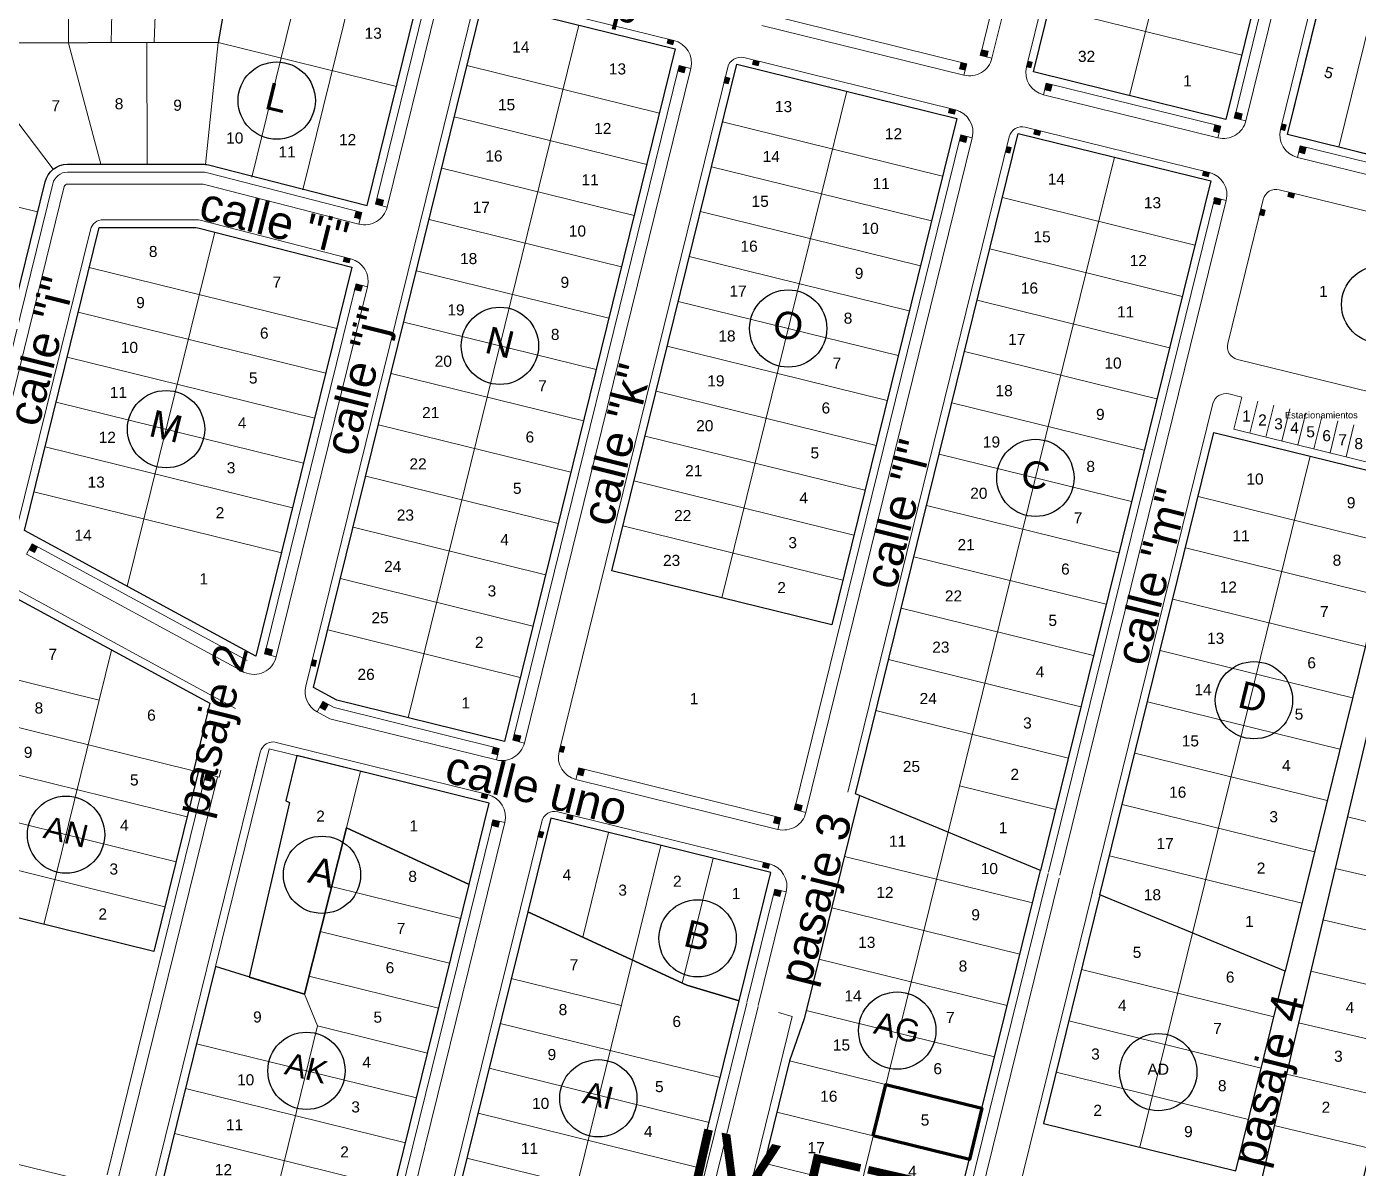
# Model space of a CAD drawing. Header units: millimetres. Extents: x 547073 to 557369, y 9424164 to 9429566.
# Drawn here: x 548741.6 to 548943.2, y 9427225.1 to 9427398 of the extents above; entities that cross this region are included whole.
import ezdxf

# ---------------------------------------------------------------- set-up
doc = ezdxf.new("R2010")
doc.units = ezdxf.units.MM
for name, color, linetype, lineweight in [('00 Estacionamientos', 251, 'Continuous', 15), ('00 Lotes', 7, 'Continuous', 15), ('00 Manzana', 170, 'Continuous', 25), ('00 Veredas', 253, 'Continuous', 15)]:
    doc.layers.add(name, color=color, linetype=linetype, lineweight=lineweight)
for name, color, linetype in [('TEXTO', 5, 'Continuous'), ('TEXTO-CATASTRO', 12, 'Continuous'), ('Y56', 112, 'Continuous')]:
    doc.layers.add(name, color=color, linetype=linetype)
doc.styles.add('KBYOZ', font='micross.ttf')
pattern_1 = [(346, (-6120.45241, 9039.05218), (0.0257042014075, 0.1030939209168), [])]
pattern_2 = [(256, (-6120.45241, 9039.05218), (0.1030939209168, -0.0257042014075), [])]

msp = doc.modelspace()

# ---------------------------------------------------------------- hatches: boundary and pattern name
h = msp.add_hatch()
h.set_pattern_fill('ANSI31', color=256, scale=0.85, angle=301, style=0)
h.set_pattern_definition(pattern_1)
h.paths.add_polyline_path([(548839.583, 9427395.87), (548838.709, 9427396.086), (548838.55, 9427395.439), (548839.423, 9427395.223)])
h = msp.add_hatch()
h.set_pattern_fill('ANSI31', color=256, scale=0.85, angle=211, style=0)
h.set_pattern_definition(pattern_2)
h.paths.add_polyline_path([(548887.174, 9427394.227), (548886.203, 9427394.467), (548885.988, 9427393.593), (548886.958, 9427393.353)])
h = msp.add_hatch()
h.set_pattern_fill('ANSI31', color=256, scale=0.85, angle=211, style=0)
h.set_pattern_definition(pattern_2)
h.paths.add_polyline_path([(548841.366, 9427391.826), (548840.395, 9427392.065), (548840.18, 9427391.191), (548841.151, 9427390.952)])
h = msp.add_hatch()
h.set_pattern_fill('ANSI31', color=256, scale=0.85, angle=301, style=0)
h.set_pattern_definition(pattern_1)
h.paths.add_polyline_path([(548852.496, 9427392.686), (548851.622, 9427392.901), (548851.463, 9427392.254), (548852.336, 9427392.038)])
h = msp.add_hatch()
h.set_pattern_fill('ANSI31', color=256, scale=0.85, angle=301, style=0)
h.set_pattern_definition(pattern_1)
h.paths.add_polyline_path([(548883.93, 9427392.349), (548883.056, 9427392.565), (548882.817, 9427391.594), (548883.69, 9427391.378)])
h = msp.add_hatch()
h.set_pattern_fill('ANSI31', color=256, scale=0.85, angle=211, style=0)
h.set_pattern_definition(pattern_2)
h.paths.add_polyline_path([(548893.841, 9427392.583), (548893.194, 9427392.743), (548892.978, 9427391.869), (548893.625, 9427391.709)])
h = msp.add_hatch()
h.set_pattern_fill('ANSI31', color=256, scale=0.85, angle=211, style=0)
h.set_pattern_definition(pattern_2)
h.paths.add_polyline_path([(548848.033, 9427390.181), (548847.386, 9427390.341), (548847.171, 9427389.467), (548847.818, 9427389.308)])
h = msp.add_hatch()
h.set_pattern_fill('ANSI31', color=256, scale=0.85, angle=301, style=0)
h.set_pattern_definition(pattern_1)
h.paths.add_polyline_path([(548896.843, 9427389.165), (548895.969, 9427389.38), (548895.73, 9427388.409), (548896.604, 9427388.194)])
h = msp.add_hatch()
h.set_pattern_fill('ANSI31', color=256, scale=0.85, angle=301, style=0)
h.set_pattern_definition(pattern_1)
h.paths.add_polyline_path([(548882.206, 9427385.359), (548881.332, 9427385.574), (548881.172, 9427384.927), (548882.046, 9427384.711)])
h = msp.add_hatch()
h.set_pattern_fill('ANSI31', color=256, scale=0.85, angle=211, style=0)
h.set_pattern_definition(pattern_2)
h.paths.add_polyline_path([(548925.622, 9427384.745), (548924.651, 9427384.985), (548924.436, 9427384.111), (548925.406, 9427383.871)])
h = msp.add_hatch()
h.set_pattern_fill('ANSI31', color=256, scale=0.85, angle=301, style=0)
h.set_pattern_definition(pattern_1)
h.paths.add_polyline_path([(548895.119, 9427382.174), (548894.245, 9427382.39), (548894.086, 9427381.742), (548894.959, 9427381.527)])
h = msp.add_hatch()
h.set_pattern_fill('ANSI31', color=256, scale=0.85, angle=301, style=0)
h.set_pattern_definition(pattern_1)
h.paths.add_polyline_path([(548922.378, 9427382.867), (548921.504, 9427383.083), (548921.265, 9427382.112), (548922.139, 9427381.896)])
h = msp.add_hatch()
h.set_pattern_fill('ANSI31', color=256, scale=0.85, angle=211, style=0)
h.set_pattern_definition(pattern_2)
h.paths.add_polyline_path([(548932.289, 9427383.101), (548931.642, 9427383.261), (548931.426, 9427382.387), (548932.073, 9427382.227)])
h = msp.add_hatch()
h.set_pattern_fill('ANSI31', color=256, scale=0.85, angle=211, style=0)
h.set_pattern_definition(pattern_2)
h.paths.add_polyline_path([(548883.989, 9427381.314), (548883.018, 9427381.554), (548882.803, 9427380.68), (548883.774, 9427380.44)])
h = msp.add_hatch()
h.set_pattern_fill('ANSI31', color=256, scale=0.85, angle=211, style=0)
h.set_pattern_definition(pattern_2)
h.paths.add_polyline_path([(548890.656, 9427379.67), (548890.009, 9427379.83), (548889.793, 9427378.956), (548890.441, 9427378.796)])
h = msp.add_hatch()
h.set_pattern_fill('ANSI31', color=256, scale=0.85, angle=301, style=0)
h.set_pattern_definition(pattern_1)
h.paths.add_polyline_path([(548935.291, 9427379.683), (548934.417, 9427379.898), (548934.178, 9427378.927), (548935.052, 9427378.712)])
h = msp.add_hatch()
h.set_pattern_fill('ANSI31', color=256, scale=0.85, angle=301, style=0)
h.set_pattern_definition(pattern_1)
h.paths.add_polyline_path([(548920.654, 9427375.877), (548919.78, 9427376.092), (548919.62, 9427375.445), (548920.494, 9427375.229)])
h = msp.add_hatch()
h.set_pattern_fill('ANSI31', color=256, scale=0.85, angle=211, style=0)
h.set_pattern_definition(pattern_2)
h.paths.add_polyline_path([(548795.615, 9427371.693), (548794.644, 9427371.933), (548794.428, 9427371.059), (548795.399, 9427370.819)])
h = msp.add_hatch()
h.set_pattern_fill('ANSI31', color=256, scale=0.85, angle=211, style=0)
h.set_pattern_definition(pattern_2)
h.paths.add_polyline_path([(548922.437, 9427371.832), (548921.466, 9427372.072), (548921.251, 9427371.198), (548922.222, 9427370.958)])
h = msp.add_hatch()
h.set_pattern_fill('ANSI31', color=256, scale=0.85, angle=301, style=0)
h.set_pattern_definition(pattern_1)
h.paths.add_polyline_path([(548933.567, 9427372.692), (548932.693, 9427372.908), (548932.534, 9427372.26), (548933.407, 9427372.045)])
h = msp.add_hatch()
h.set_pattern_fill('ANSI31', color=256, scale=0.85, angle=301, style=0)
h.set_pattern_definition(pattern_1)
h.paths.add_polyline_path([(548792.355, 9427369.818), (548791.484, 9427370.041), (548791.235, 9427369.073), (548792.107, 9427368.849)])
h = msp.add_hatch()
h.set_pattern_fill('ANSI31', color=256, scale=0.85, angle=211, style=0)
h.set_pattern_definition(pattern_2)
h.paths.add_polyline_path([(548929.104, 9427370.188), (548928.457, 9427370.348), (548928.242, 9427369.474), (548928.889, 9427369.314)])
h = msp.add_hatch()
h.set_pattern_fill('ANSI31', color=256, scale=0.85, angle=301, style=0)
h.set_pattern_definition(pattern_1)
h.paths.add_polyline_path([(548790.567, 9427362.843), (548789.695, 9427363.067), (548789.535, 9427362.42), (548790.409, 9427362.204)])
h = msp.add_hatch()
h.set_pattern_fill('ANSI31', color=256, scale=0.85, angle=211, style=0)
h.set_pattern_definition(pattern_2)
h.paths.add_polyline_path([(548792.43, 9427358.778), (548791.459, 9427359.018), (548791.243, 9427358.144), (548792.214, 9427357.904)])
h = msp.add_hatch()
h.set_pattern_fill('ANSI31', color=256, angle=287, style=0)
h.set_pattern_definition([(332, (-6120.45241, 7539.05218), (0.0586839453482, 0.1103684491074), [])])
h.paths.add_polyline_path([(548743.244, 9427319.221), (548742.453, 9427319.651), (548741.976, 9427318.772), (548742.767, 9427318.342)])
h = msp.add_hatch()
h.set_pattern_fill('ANSI31', color=256, scale=0.85, angle=211, style=0)
h.set_pattern_definition(pattern_2)
h.paths.add_polyline_path([(548778.824, 9427303.609), (548777.853, 9427303.848), (548777.638, 9427302.974), (548778.608, 9427302.735)])
h = msp.add_hatch()
h.set_pattern_fill('ANSI31', color=256, scale=0.85, angle=211, style=0)
h.set_pattern_definition(pattern_2)
h.paths.add_polyline_path([(548785.491, 9427301.964), (548784.844, 9427302.124), (548784.628, 9427301.25), (548785.275, 9427301.091)])
h = msp.add_hatch()
h.set_pattern_fill('ANSI31', color=256, scale=0.85, angle=287, style=0)
h.set_pattern_definition([(332, (-6120.45241, 9039.05218), (0.049881353546, 0.0938131817413), [])])
h.paths.add_polyline_path([(548787.231, 9427295.343), (548786.44, 9427295.773), (548785.962, 9427294.894), (548786.753, 9427294.465)])
h = msp.add_hatch()
h.set_pattern_fill('ANSI31', color=256, scale=0.85, angle=301, style=0)
h.set_pattern_definition(pattern_1)
h.paths.add_polyline_path([(548813.148, 9427288.682), (548812.275, 9427288.897), (548812.035, 9427287.926), (548812.909, 9427287.711)])
h = msp.add_hatch()
h.set_pattern_fill('ANSI31', color=256, scale=0.85, angle=211, style=0)
h.set_pattern_definition(pattern_2)
h.paths.add_polyline_path([(548816.392, 9427290.56), (548815.421, 9427290.799), (548815.206, 9427289.925), (548816.177, 9427289.686)])
h = msp.add_hatch()
h.set_pattern_fill('ANSI31', color=256, scale=0.85, angle=211, style=0)
h.set_pattern_definition(pattern_2)
h.paths.add_polyline_path([(548823.059, 9427288.916), (548822.412, 9427289.075), (548822.197, 9427288.201), (548822.844, 9427288.042)])
h = msp.add_hatch()
h.set_pattern_fill('ANSI31', color=256, scale=0.85, angle=301, style=0)
h.set_pattern_definition(pattern_1)
h.paths.add_polyline_path([(548826.061, 9427285.497), (548825.188, 9427285.713), (548824.948, 9427284.742), (548825.822, 9427284.526)])
h = msp.add_hatch()
h.set_pattern_fill('ANSI31', color=256, scale=0.85, angle=211, style=0)
h.set_pattern_definition([(256, (-6120.45241, 7539.05218), (0.1030939209168, -0.0257042014075), [])])
h.paths.add_polyline_path([(548769.702, 9427284.578), (548768.731, 9427284.817), (548768.515, 9427283.943), (548769.486, 9427283.704)])
h = msp.add_hatch()
h.set_pattern_fill('ANSI31', color=256, scale=0.85, angle=301, style=0)
h.set_pattern_definition(pattern_1)
h.paths.add_polyline_path([(548811.424, 9427281.691), (548810.551, 9427281.907), (548810.391, 9427281.26), (548811.265, 9427281.044)])
h = msp.add_hatch()
h.set_pattern_fill('ANSI31', color=256, scale=0.85, angle=211, style=0)
h.set_pattern_definition(pattern_2)
h.paths.add_polyline_path([(548859.015, 9427280.048), (548858.044, 9427280.288), (548857.829, 9427279.414), (548858.8, 9427279.174)])
h = msp.add_hatch()
h.set_pattern_fill('ANSI31', color=256, scale=0.85, angle=211, style=0)
h.set_pattern_definition(pattern_2)
h.paths.add_polyline_path([(548813.208, 9427277.647), (548812.237, 9427277.886), (548812.021, 9427277.012), (548812.992, 9427276.773)])
h = msp.add_hatch()
h.set_pattern_fill('ANSI31', color=256, scale=0.85, angle=301, style=0)
h.set_pattern_definition(pattern_1)
h.paths.add_polyline_path([(548824.337, 9427278.507), (548823.464, 9427278.722), (548823.304, 9427278.075), (548824.178, 9427277.859)])
h = msp.add_hatch()
h.set_pattern_fill('ANSI31', color=256, scale=0.85, angle=301, style=0)
h.set_pattern_definition(pattern_1)
h.paths.add_polyline_path([(548855.771, 9427278.17), (548854.897, 9427278.386), (548854.658, 9427277.415), (548855.532, 9427277.199)])
h = msp.add_hatch()
h.set_pattern_fill('ANSI31', color=256, scale=0.85, angle=211, style=0)
h.set_pattern_definition(pattern_2)
h.paths.add_polyline_path([(548819.875, 9427276.002), (548819.227, 9427276.162), (548819.012, 9427275.288), (548819.659, 9427275.129)])
h = msp.add_hatch()
h.set_pattern_fill('ANSI31', color=256, scale=0.85, angle=301, style=0)
h.set_pattern_definition(pattern_1)
h.paths.add_polyline_path([(548854.047, 9427271.18), (548853.173, 9427271.395), (548853.014, 9427270.748), (548853.888, 9427270.532)])
h = msp.add_hatch()
h.set_pattern_fill('ANSI31', color=256, scale=0.85, angle=211, style=0)
h.set_pattern_definition(pattern_2)
h.paths.add_polyline_path([(548855.831, 9427267.135), (548854.86, 9427267.374), (548854.644, 9427266.501), (548855.615, 9427266.261)])

# ---------------------------------------------------------------- linework, layer by layer
at = {"color": 1, "lineweight": 80}
msp.add_lwpolyline([(548869.752, 9427230.035), (548871.668, 9427237.802), (548886.231, 9427234.21), (548884.316, 9427226.443), (548869.752, 9427230.035)], dxfattribs=at)
at = {"layer": '00 Estacionamientos'}
for p, q in [((548887.735, 9427393.162), (548920.587, 9427526.371)), ((548926.183, 9427383.68), (548957.091, 9427509.008)), ((548796.176, 9427370.628), (548803.695, 9427401.116)), ((548852.915, 9427398.144), (548883.499, 9427390.602)), ((548816.954, 9427289.494), (548842.143, 9427391.634)), ((548895.538, 9427387.633), (548921.947, 9427381.12)), ((548859.577, 9427278.983), (548884.766, 9427381.123)), ((548933.986, 9427378.151), (548963.847, 9427370.786)), ((548747.301, 9427373.747), (548735.26, 9427324.921)), ((548747.787, 9427374.127), (548767.862, 9427374.127)), ((548768.732, 9427374.018), (548791.909, 9427368.075)), ((548898.024, 9427269.496), (548923.214, 9427371.641)), ((548779.385, 9427302.543), (548793.207, 9427358.587)), ((548927.979, 9427341.265), (548926.782, 9427336.41)), ((548930.407, 9427340.666), (548929.21, 9427335.812)), ((548932.834, 9427340.068), (548931.637, 9427335.213)), ((548935.261, 9427339.469), (548934.064, 9427334.615)), ((548937.689, 9427338.87), (548936.491, 9427334.016)), ((548940.116, 9427338.272), (548938.919, 9427333.417)), ((548942.543, 9427337.673), (548941.346, 9427332.819)), ((548774.317, 9427300.305), (548741.594, 9427318.069)), ((548787.486, 9427293.157), (548785.581, 9427294.191)), ((548787.486, 9427293.157), (548812.717, 9427286.934)), ((548770.479, 9427284.386), (548755.513, 9427223.704)), ((548824.757, 9427283.965), (548855.34, 9427276.423)), ((548811.352, 9427266.779), (548813.984, 9427277.455)), ((548879.207, 9427193.199), (548897.915, 9427269.057)), ((548798.136, 9427213.193), (548811.352, 9427266.779)), ((548852.369, 9427249.756), (548856.607, 9427266.943)), ((548840.759, 9427202.681), (548852.334, 9427249.617))]:
    msp.add_line(p, q, dxfattribs=at)
for centre, radius, start, end in [((548747.787, 9427373.627), 0.5, 90, 166.14628), ((548767.862, 9427370.627), 3.5, 75.61678, 90)]:
    msp.add_arc(centre, radius, start, end, dxfattribs=at)
at = {"layer": '00 Lotes'}
for p, q in [((548908.587, 9427387.504), (548940.413, 9427516.554)), ((548747.95, 9427395.519), (548747.898, 9427415.519)), ((548754.417, 9427395.576), (548754.827, 9427415.52)), ((548760.884, 9427395.635), (548761.643, 9427413.854)), ((548775.666, 9427375.165), (548783.857, 9427408.378)), ((548783.433, 9427373.249), (548791.624, 9427406.462)), ((548896.418, 9427400.805), (548925.545, 9427393.622)), ((548825.217, 9427398.177), (548799.357, 9427293.319)), ((548745.628, 9427376.383), (548731.132, 9427395.475)), ((548752.844, 9427377.127), (548747.95, 9427395.475)), ((548759.844, 9427377.127), (548759.795, 9427395.551)), ((548768.679, 9427377.1), (548770.589, 9427395.578)), ((548770.595, 9427395.578), (548797.597, 9427388.919)), ((548808.259, 9427392.06), (548837.387, 9427384.876)), ((548865.753, 9427388.18), (548846.837, 9427311.479)), ((548806.344, 9427384.292), (548835.471, 9427377.109)), ((548846.947, 9427383.549), (548880.249, 9427375.336)), ((548906.288, 9427378.184), (548881.088, 9427276.001)), ((548804.428, 9427376.525), (548833.556, 9427369.342)), ((548845.271, 9427376.752), (548878.573, 9427368.539)), ((548743.261, 9427369.893), (548725.749, 9427374.302)), ((548889.33, 9427372.066), (548918.458, 9427364.883)), ((548843.595, 9427369.956), (548876.897, 9427361.743)), ((548802.513, 9427368.758), (548831.64, 9427361.575)), ((548770.065, 9427366.862), (548756.833, 9427313.21)), ((548887.415, 9427364.299), (548916.542, 9427357.116)), ((548751.081, 9427361.51), (548788.558, 9427352.267)), ((548841.919, 9427363.16), (548875.221, 9427354.947)), ((548800.597, 9427360.991), (548829.724, 9427353.807)), ((548840.242, 9427356.363), (548873.545, 9427348.15)), ((548885.499, 9427356.532), (548914.627, 9427349.348)), ((548749.405, 9427354.714), (548786.882, 9427345.471)), ((548798.682, 9427353.223), (548827.809, 9427346.04)), ((548838.566, 9427349.567), (548871.869, 9427341.354)), ((548747.729, 9427347.917), (548785.206, 9427338.675)), ((548883.584, 9427348.764), (548912.711, 9427341.581)), ((548796.766, 9427345.456), (548825.893, 9427338.273)), ((548836.89, 9427342.77), (548870.192, 9427334.558)), ((548746.053, 9427341.121), (548783.53, 9427331.878)), ((548881.668, 9427340.997), (548910.795, 9427333.814)), ((548794.85, 9427337.689), (548823.978, 9427330.505)), ((548835.214, 9427335.974), (548868.516, 9427327.761)), ((548744.377, 9427334.324), (548781.854, 9427325.082)), ((548879.753, 9427333.23), (548908.88, 9427326.046)), ((548935.913, 9427332.923), (548918.108, 9427260.726)), ((548792.935, 9427329.922), (548822.062, 9427322.738)), ((548742.701, 9427327.528), (548780.178, 9427318.286)), ((548833.538, 9427329.178), (548866.84, 9427320.965)), ((548877.837, 9427325.463), (548906.964, 9427318.279)), ((548918.955, 9427326.805), (548948.082, 9427319.622)), ((548791.019, 9427322.154), (548820.147, 9427314.971)), ((548831.862, 9427322.381), (548865.164, 9427314.168)), ((548875.921, 9427317.695), (548905.049, 9427310.512)), ((548917.039, 9427319.038), (548946.166, 9427311.855)), ((548789.104, 9427314.387), (548818.231, 9427307.204)), ((548915.124, 9427311.271), (548944.251, 9427304.087)), ((548874.006, 9427309.928), (548903.133, 9427302.745)), ((548787.188, 9427306.62), (548816.316, 9427299.436)), ((548754.457, 9427303.576), (548744.21, 9427262.025)), ((548913.208, 9427303.503), (548942.335, 9427296.32)), ((548872.09, 9427302.161), (548901.218, 9427294.977)), ((548735.94, 9427300.114), (548752.591, 9427296.007)), ((548911.292, 9427295.736), (548940.42, 9427288.553)), ((548734.264, 9427293.317), (548766.842, 9427285.283)), ((548870.175, 9427294.393), (548899.302, 9427287.21)), ((548909.377, 9427287.969), (548938.504, 9427280.785)), ((548732.587, 9427286.521), (548765.89, 9427278.308)), ((548770.726, 9427284.325), (548770.983, 9427285.39)), ((548790.005, 9427276.643), (548792.119, 9427285.216)), ((548768.515, 9427283.943), (548769.486, 9427283.704)), ((548768.731, 9427284.817), (548770.726, 9427284.325)), ((548882.823, 9427283.034), (548897.387, 9427279.443)), ((548730.911, 9427279.725), (548764.214, 9427271.512)), ((548907.461, 9427280.202), (548936.589, 9427273.018)), ((548956.152, 9427274.83), (548941.561, 9427278.304)), ((548829.681, 9427275.953), (548825.775, 9427260.115)), ((548863.527, 9427204.791), (548881.088, 9427276.001)), ((548729.235, 9427272.928), (548762.537, 9427264.715)), ((548837.594, 9427274.001), (548833.311, 9427256.633)), ((548845.507, 9427272.05), (548840.846, 9427253.151)), ((548865.403, 9427272.306), (548893.894, 9427265.279)), ((548905.546, 9427272.434), (548934.673, 9427265.251)), ((548954.3, 9427267.048), (548939.708, 9427270.521)), ((548787.765, 9427267.763), (548807.315, 9427262.942)), ((548863.475, 9427264.541), (548891.978, 9427257.512)), ((548952.447, 9427259.265), (548937.856, 9427262.739)), ((548786.052, 9427260.976), (548805.639, 9427256.146)), ((548910.116, 9427228.32), (548918.108, 9427260.725)), ((548833.311, 9427256.633), (548821.076, 9427207.02)), ((548861.548, 9427256.777), (548890.063, 9427249.745)), ((548901.299, 9427255.213), (548930.426, 9427248.03)), ((548950.594, 9427251.483), (548936.002, 9427254.957)), ((548784.255, 9427253.915), (548783.657, 9427251.487)), ((548784.339, 9427254.189), (548803.963, 9427249.349)), ((548814.96, 9427253.847), (548831.611, 9427249.74)), ((548785.636, 9427246.659), (548783.657, 9427251.487)), ((548859.62, 9427249.013), (548888.147, 9427241.978)), ((548785.636, 9427246.659), (548778.453, 9427217.532)), ((548785.636, 9427246.659), (548802.287, 9427242.553)), ((548813.284, 9427247.051), (548846.586, 9427238.838)), ((548899.383, 9427247.446), (548928.511, 9427240.263)), ((548948.752, 9427243.698), (548934.154, 9427247.15)), ((548767.309, 9427243.969), (548800.611, 9427235.756)), ((548857.104, 9427241.394), (548886.231, 9427234.21)), ((548811.608, 9427240.254), (548844.91, 9427232.041)), ((548897.468, 9427239.679), (548926.595, 9427232.496)), ((548946.91, 9427235.912), (548932.313, 9427239.364)), ((548765.633, 9427237.173), (548798.935, 9427228.96)), ((548809.932, 9427233.458), (548843.234, 9427225.245)), ((548855.189, 9427233.626), (548884.316, 9427226.443)), ((548945.069, 9427228.127), (548930.472, 9427231.579)), ((548763.957, 9427230.377), (548797.259, 9427222.164)), ((548808.256, 9427226.661), (548841.558, 9427218.449)), ((548853.273, 9427225.859), (548882.4, 9427218.676))]:
    msp.add_line(p, q, dxfattribs=at)
for points in [[(548940.248, 9427379.696), (548932.481, 9427381.612), (548937.27, 9427401.03), (548945.037, 9427399.114)], [(548946.074, 9427378.26), (548940.248, 9427379.696), (548945.037, 9427399.114), (548950.863, 9427397.678)]]:
    msp.add_lwpolyline(points, close=True, dxfattribs=at)
at = {"layer": '00 Manzana'}
msp.add_line((548767.715, 9427367.465), (548790.843, 9427361.534), dxfattribs=at)
msp.add_lwpolyline([(548954.73, 9427511.962), (548923.151, 9427383.913), (548894.023, 9427391.096), (548927.102, 9427525.227, -0.6233624), (548928.506, 9427525.532, 0.1294454), (548940.568, 9427516.491, 0.0381425)], format="xyb", close=True, dxfattribs=at)
for points in [[(548964.524, 9427373.709), (548932.471, 9427381.614), (548964.184, 9427510.203, 0.0732877), (548992.643, 9427510.533, -0.381765), (549009.234, 9427499.864), (549003.929, 9427477.032), (548989.168, 9427479.781), (548964.524, 9427373.709)], [(548771.929, 9427411.319), (548772.246, 9427405.098), (548770.595, 9427395.578), (548731.132, 9427395.475), (548715.701, 9427334.173), (548718.513, 9427332.646), (548723.157, 9427331.491), (548732.535, 9427326.4), (548744.389, 9427374.466, -0.3450417), (548747.787, 9427377.127), (548768.241, 9427377.127, -0.0628462), (548769.11, 9427377.018), (548793.142, 9427370.855), (548801.333, 9427404.068), (548771.929, 9427411.319)], [(548767.709, 9427367.466), (548790.843, 9427361.534), (548776.317, 9427302.633), (548741.255, 9427321.667), (548752.565, 9427367.527), (548767.219, 9427367.527, -0.0628541), (548767.715, 9427367.465)], [(548928.631, 9427223.794), (548943.228, 9427220.342), (548950.245, 9427250.012), (548961.551, 9427297.503), (548968.488, 9427324.487), (548976.916, 9427360.766, -1.4470924), (548976.916, 9427360.766), (548976.916, 9427360.766), (548976.916, 9427360.766), (548976.916, 9427360.766), (548976.916, 9427360.766), (548962.352, 9427364.357), (548953.917, 9427328.052), (548946.99, 9427301.107), (548946.99, 9427301.107), (548946.99, 9427301.107), (548935.653, 9427253.486), (548928.631, 9427223.794)]]:
    msp.add_lwpolyline(points, format="xyb", dxfattribs=at)
for points in [[(548771.929, 9427411.319), (548771.929, 9427411.319), (548772.246, 9427405.098), (548770.595, 9427395.578), (548731.132, 9427395.475), (548716.003, 9427335.374), (548701.378, 9427343.313), (548719.167, 9427415.444), (548754.826, 9427415.537), (548771.929, 9427411.319)], [(548727.559, 9427266.132), (548738.879, 9427312.033), (548769.31, 9427295.513), (548766.842, 9427285.283), (548767.566, 9427285.104), (548760.861, 9427257.919), (548727.559, 9427266.132)], [(548867.693, 9427281.528), (548859.302, 9427247.734), (548857.104, 9427241.394), (548848.963, 9427208.383), (548859.837, 9427205.701), (548857.922, 9427197.934), (548876.175, 9427193.432), (548895.111, 9427270.214), (548867.693, 9427281.528)], [(548783.657, 9427251.487), (548770.186, 9427255.635), (548761.802, 9427221.638), (548795.104, 9427213.426), (548808.578, 9427268.061), (548790.006, 9427276.642), (548783.657, 9427251.487)], [(548904.085, 9427266.512), (548895.552, 9427231.912), (548924.679, 9427224.728), (548932.13, 9427254.94), (548904.085, 9427266.512)], [(548817.454, 9427263.96), (548804.425, 9427211.127), (548837.727, 9427202.914), (548849.456, 9427250.475), (548841.526, 9427252.837), (548817.454, 9427263.96)]]:
    msp.add_lwpolyline(points, dxfattribs=at)
for points in [[(548839.781, 9427394.586), (548813.921, 9427289.727), (548788.578, 9427295.977), (548785.038, 9427297.899), (548810.654, 9427401.769)], [(548863.488, 9427307.372), (548830.186, 9427315.585), (548849.102, 9427392.287), (548882.404, 9427384.074)], [(548920.852, 9427374.592), (548895.111, 9427270.214), (548867.066, 9427281.787), (548891.725, 9427381.775)], [(548950.476, 9427329.331), (548932.13, 9427254.939), (548904.085, 9427266.512), (548921.349, 9427336.514)], [(548808.579, 9427268.061), (548811.624, 9427280.406), (548782.497, 9427287.589), (548780.812, 9427280.761), (548781.406, 9427280.481), (548775.279, 9427254.067), (548783.657, 9427251.487), (548790.006, 9427276.642)], [(548849.456, 9427250.475), (548854.245, 9427269.895), (548820.943, 9427278.108), (548817.454, 9427263.96), (548841.526, 9427252.837)]]:
    msp.add_lwpolyline(points, close=True, dxfattribs=at)
at = {"layer": '00 Veredas'}
for p, q in [((548885.988, 9427393.593), (548918.839, 9427526.802)), ((548892.978, 9427391.869), (548925.937, 9427525.514)), ((548924.436, 9427384.111), (548955.344, 9427509.439)), ((548931.426, 9427382.387), (548962.847, 9427509.795)), ((548811.718, 9427402.742), (548839.583, 9427395.87)), ((548783.852, 9427298.105), (548809.297, 9427401.279)), ((548794.428, 9427371.059), (548801.947, 9427401.547)), ((548853.346, 9427399.892), (548883.93, 9427392.349)), ((548838.709, 9427396.086), (548838.55, 9427395.439)), ((548839.583, 9427395.87), (548839.423, 9427395.223)), ((548838.55, 9427395.439), (548839.423, 9427395.223)), ((548887.174, 9427394.227), (548886.203, 9427394.467)), ((548886.958, 9427393.353), (548887.174, 9427394.227)), ((548815.206, 9427289.925), (548840.395, 9427392.065)), ((548822.197, 9427288.201), (548847.745, 9427391.797)), ((548842.143, 9427391.634), (548840.395, 9427392.065)), ((548841.151, 9427390.952), (548841.366, 9427391.826)), ((548850.166, 9427393.26), (548882.206, 9427385.359)), ((548851.622, 9427392.901), (548851.463, 9427392.254)), ((548851.463, 9427392.254), (548852.336, 9427392.038)), ((548852.496, 9427392.686), (548852.336, 9427392.038)), ((548882.817, 9427391.594), (548883.056, 9427392.565)), ((548883.499, 9427390.602), (548883.93, 9427392.349)), ((548887.735, 9427393.162), (548885.988, 9427393.593)), ((548892.978, 9427391.869), (548893.625, 9427391.709)), ((548893.194, 9427392.743), (548893.841, 9427392.583)), ((548893.625, 9427391.709), (548893.841, 9427392.583)), ((548841.151, 9427390.952), (548840.18, 9427391.191)), ((548847.386, 9427390.341), (548848.033, 9427390.181)), ((548847.818, 9427389.308), (548848.033, 9427390.181)), ((548882.817, 9427391.594), (548883.69, 9427391.378)), ((548847.171, 9427389.467), (548847.818, 9427389.308)), ((548895.538, 9427387.633), (548895.969, 9427389.38)), ((548895.73, 9427388.409), (548896.604, 9427388.194)), ((548895.969, 9427389.38), (548922.378, 9427382.867)), ((548896.604, 9427388.194), (548896.843, 9427389.165)), ((548881.332, 9427385.574), (548881.172, 9427384.927)), ((548881.172, 9427384.927), (548882.046, 9427384.711)), ((548882.206, 9427385.359), (548882.046, 9427384.711)), ((548926.183, 9427383.68), (548924.436, 9427384.111)), ((548925.622, 9427384.745), (548924.651, 9427384.985)), ((548925.406, 9427383.871), (548925.622, 9427384.745)), ((548892.789, 9427382.749), (548920.654, 9427375.877)), ((548894.245, 9427382.39), (548894.086, 9427381.742)), ((548894.086, 9427381.742), (548894.959, 9427381.527)), ((548895.119, 9427382.174), (548894.959, 9427381.527)), ((548921.265, 9427382.112), (548921.504, 9427383.083)), ((548921.265, 9427382.112), (548922.139, 9427381.896)), ((548921.947, 9427381.12), (548922.378, 9427382.867)), ((548931.426, 9427382.387), (548932.073, 9427382.227)), ((548931.642, 9427383.261), (548932.289, 9427383.101)), ((548932.073, 9427382.227), (548932.289, 9427383.101)), ((548857.829, 9427279.414), (548883.018, 9427381.554)), ((548865.901, 9427282.074), (548890.368, 9427381.286)), ((548883.774, 9427380.44), (548882.803, 9427380.68)), ((548884.766, 9427381.123), (548883.018, 9427381.554)), ((548883.774, 9427380.44), (548883.989, 9427381.314)), ((548890.009, 9427379.83), (548890.656, 9427379.67)), ((548890.441, 9427378.796), (548890.656, 9427379.67)), ((548933.986, 9427378.151), (548934.417, 9427379.898)), ((548934.417, 9427379.898), (548964.255, 9427372.54)), ((548935.052, 9427378.712), (548935.291, 9427379.683)), ((548889.793, 9427378.956), (548890.441, 9427378.796)), ((548934.178, 9427378.927), (548935.052, 9427378.712)), ((548747.787, 9427375.927), (548768.089, 9427375.927)), ((548768.959, 9427375.818), (548792.355, 9427369.818)), ((548919.78, 9427376.092), (548919.62, 9427375.445)), ((548920.654, 9427375.877), (548920.494, 9427375.229)), ((548745.554, 9427374.178), (548733.625, 9427325.809)), ((548919.62, 9427375.445), (548920.494, 9427375.229)), ((548795.615, 9427371.693), (548794.644, 9427371.933)), ((548795.399, 9427370.819), (548795.615, 9427371.693)), ((548896.276, 9427269.927), (548921.466, 9427372.072)), ((548923.214, 9427371.641), (548921.466, 9427372.072)), ((548922.222, 9427370.958), (548922.437, 9427371.832)), ((548923.44, 9427350.006), (548928.816, 9427371.804)), ((548931.237, 9427373.267), (548962.623, 9427365.526)), ((548932.693, 9427372.908), (548932.534, 9427372.26)), ((548932.534, 9427372.26), (548933.407, 9427372.045)), ((548933.567, 9427372.692), (548933.407, 9427372.045)), ((548791.235, 9427369.073), (548791.484, 9427370.041)), ((548791.909, 9427368.075), (548792.355, 9427369.818)), ((548796.176, 9427370.628), (548794.428, 9427371.059)), ((548922.222, 9427370.958), (548921.251, 9427371.198)), ((548928.457, 9427370.348), (548929.104, 9427370.188)), ((548928.889, 9427369.314), (548929.104, 9427370.188)), ((548753.192, 9427368.727), (548767.37, 9427368.727)), ((548767.867, 9427368.665), (548790.678, 9427362.815)), ((548791.235, 9427369.073), (548792.107, 9427368.849)), ((548928.242, 9427369.474), (548928.889, 9427369.314)), ((548740.165, 9427322.258), (548751.25, 9427367.206)), ((548789.695, 9427363.067), (548789.535, 9427362.42)), ((548789.535, 9427362.42), (548790.409, 9427362.204)), ((548790.569, 9427362.852), (548790.409, 9427362.204)), ((548777.638, 9427302.974), (548791.459, 9427359.018)), ((548792.214, 9427357.904), (548791.243, 9427358.144)), ((548793.207, 9427358.587), (548791.459, 9427359.018)), ((548792.214, 9427357.904), (548792.43, 9427358.778)), ((548924.903, 9427347.585), (548953.254, 9427340.594)), ((548925.552, 9427341.864), (548923.61, 9427342.342)), ((548925.552, 9427341.864), (548924.355, 9427337.009)), ((548902.92, 9427266.799), (548921.19, 9427340.879)), ((548924.355, 9427337.009), (548946.2, 9427331.621)), ((548741.594, 9427318.069), (548742.453, 9427319.651)), ((548774.988, 9427301.989), (548742.453, 9427319.651)), ((548742.767, 9427318.342), (548743.244, 9427319.221)), ((548742.767, 9427318.342), (548741.976, 9427318.772)), ((548740.362, 9427312.593), (548773.24, 9427294.746)), ((548779.385, 9427302.543), (548777.638, 9427302.974)), ((548778.824, 9427303.609), (548777.853, 9427303.848)), ((548778.608, 9427302.735), (548778.824, 9427303.609)), ((548784.628, 9427301.25), (548785.275, 9427301.091)), ((548784.844, 9427302.124), (548785.491, 9427301.964)), ((548785.275, 9427301.091), (548785.491, 9427301.964)), ((548785.581, 9427294.191), (548786.44, 9427295.773)), ((548788.141, 9427294.849), (548786.44, 9427295.773)), ((548786.753, 9427294.465), (548787.231, 9427295.343)), ((548786.753, 9427294.465), (548785.962, 9427294.894)), ((548788.141, 9427294.849), (548813.148, 9427288.682)), ((548779.384, 9427289.593), (548811.424, 9427281.691)), ((548812.035, 9427287.926), (548812.275, 9427288.897)), ((548816.954, 9427289.494), (548815.206, 9427289.925)), ((548816.392, 9427290.56), (548815.421, 9427290.799)), ((548816.177, 9427289.686), (548816.392, 9427290.56)), ((548822.412, 9427289.075), (548823.059, 9427288.916)), ((548822.844, 9427288.042), (548823.059, 9427288.916)), ((548776.964, 9427288.13), (548760.756, 9427222.411)), ((548775.529, 9427282.312), (548776.964, 9427288.13)), ((548778.32, 9427288.619), (548811.137, 9427280.526)), ((548812.035, 9427287.926), (548812.909, 9427287.711)), ((548812.717, 9427286.934), (548813.148, 9427288.682)), ((548822.197, 9427288.201), (548822.844, 9427288.042)), ((548824.757, 9427283.965), (548825.188, 9427285.713)), ((548825.188, 9427285.713), (548855.771, 9427278.17)), ((548825.822, 9427284.526), (548826.061, 9427285.497)), ((548768.731, 9427284.817), (548753.766, 9427224.135)), ((548769.702, 9427284.578), (548769.486, 9427283.704)), ((548824.948, 9427284.742), (548825.822, 9427284.526)), ((548810.551, 9427281.907), (548810.391, 9427281.26)), ((548810.391, 9427281.26), (548811.265, 9427281.044)), ((548811.424, 9427281.691), (548811.265, 9427281.044)), ((548822.007, 9427279.081), (548854.047, 9427271.18)), ((548859.577, 9427278.983), (548857.829, 9427279.414)), ((548859.015, 9427280.048), (548858.044, 9427280.288)), ((548858.8, 9427279.174), (548859.015, 9427280.048)), ((548809.687, 9427267.548), (548812.237, 9427277.886)), ((548812.992, 9427276.773), (548812.021, 9427277.012)), ((548813.984, 9427277.455), (548812.237, 9427277.886)), ((548812.992, 9427276.773), (548813.208, 9427277.647)), ((548816.344, 9427264.472), (548819.587, 9427277.618)), ((548823.464, 9427278.722), (548823.304, 9427278.075)), ((548823.304, 9427278.075), (548824.178, 9427277.859)), ((548824.337, 9427278.507), (548824.178, 9427277.859)), ((548854.658, 9427277.415), (548854.897, 9427278.386)), ((548854.658, 9427277.415), (548855.532, 9427277.199)), ((548855.34, 9427276.423), (548855.771, 9427278.17)), ((548819.012, 9427275.288), (548819.659, 9427275.129)), ((548819.227, 9427276.162), (548819.875, 9427276.002)), ((548819.659, 9427275.129), (548819.875, 9427276.002)), ((548853.173, 9427271.395), (548853.014, 9427270.748)), ((548853.014, 9427270.748), (548853.888, 9427270.532)), ((548854.047, 9427271.18), (548853.888, 9427270.532)), ((548877.46, 9427193.63), (548896.233, 9427269.752)), ((548796.389, 9427213.624), (548809.687, 9427267.548)), ((548850.621, 9427250.187), (548854.86, 9427267.374)), ((548856.607, 9427266.943), (548854.86, 9427267.374)), ((548855.615, 9427266.261), (548855.831, 9427267.135)), ((548902.963, 9427266.974), (548884.45, 9427191.906)), ((548855.615, 9427266.261), (548854.644, 9427266.501)), ((548816.344, 9427264.472), (548803.379, 9427211.9)), ((548839.012, 9427203.112), (548850.607, 9427250.132)), ((548855.42, 9427248.698), (548857.516, 9427248.074)), ((548857.516, 9427248.074), (548846.601, 9427203.815)), ((548721.124, 9427230.434), (548751.708, 9427222.892))]:
    msp.add_line(p, q, dxfattribs=at)
msp.add_lwpolyline([(548770.186, 9427255.635), (548778.32, 9427288.619)], dxfattribs=at)
for centre, radius, start, end in [((548838.745, 9427392.472), 3.5, 346.14628, 76.14627), ((548849.687, 9427391.319), 2, 76.14627, 166.14628), ((548884.337, 9427394), 3.5, 256.14627, 346.14628), ((548896.376, 9427391.031), 3.5, 166.14628, 256.14627), ((548881.368, 9427381.961), 3.5, 346.14628, 76.14627), ((548922.785, 9427384.518), 3.5, 256.14627, 346.14628), ((548892.31, 9427380.807), 2, 76.14627, 166.14628), ((548934.824, 9427381.549), 3.5, 166.14628, 256.14627), ((548747.787, 9427373.627), 2.3, 90, 166.14628), ((548768.089, 9427372.427), 3.5, 75.61385, 90), ((548919.816, 9427372.479), 3.5, 346.14628, 76.14627), ((548930.758, 9427371.325), 2, 76.14627, 166.14628), ((548792.778, 9427371.466), 3.5, 255.61974, 346.14628), ((548753.192, 9427366.727), 2, 89.99823, 166.14726), ((548767.37, 9427366.727), 2, 75.61453, 90.00177), ((548789.808, 9427359.425), 3.5, 346.14628, 75.61678), ((548925.382, 9427349.527), 2, 166.14628, 256.14628), ((548923.131, 9427340.401), 2, 76.14628, 166.14628), ((548775.987, 9427303.381), 3.5, 245.81365, 346.14628), ((548775.987, 9427303.381), 3.5, 241.50483, 245.81365), ((548787.251, 9427297.267), 3.5, 166.14628, 241.50483), ((548778.905, 9427287.651), 2, 76.14627, 166.14628), ((548813.555, 9427290.332), 3.5, 256.14627, 346.14628), ((548825.595, 9427287.363), 3.5, 166.14628, 256.14627), ((548810.586, 9427278.293), 3.5, 346.14628, 76.14627), ((548821.528, 9427277.14), 2, 76.14627, 166.14628), ((548856.178, 9427279.821), 3.5, 256.14627, 346.14628), ((548853.209, 9427267.782), 3.5, 346.14628, 76.14627)]:
    msp.add_arc(centre, radius, start, end, dxfattribs=at)
at = {"layer": 'TEXTO-CATASTRO'}
for centre in [(548779.454, 9427386.764), (548946.51, 9427355.88), (548856.892, 9427352.255), (548813.244, 9427349.63), (548762.702, 9427337.013), (548894.315, 9427329.637), (548927.405, 9427295.976), (548747.561, 9427275.617), (548786.313, 9427269.542), (548843.175, 9427259.924), (548873.398, 9427245.954), (548783.958, 9427239.861), (548912.913, 9427239.667), (548828.15, 9427235.709)]:
    msp.add_circle(centre, 5.85, dxfattribs=at)

# ---------------------------------------------------------------- texts
at = {"layer": 'TEXTO', "color": 7, "attachment_point": 5, "style": 'KBYOZ'}
for s, insert, char_height, width, rotation in [('calle "p"', (548824.466, 9427402.368), 5, 0.0000000002, 346), ('calle "i"', (548779.092, 9427368.528), 5, 0.0000000002, 346), ('calle "i"', (548743.777, 9427348.823), 5, 252.11877, 76), ('calle "j"', (548792.416, 9427344.169), 5, 252.11877, 76), ('calle "k"', (548830.864, 9427334.687), 5, 252.11877, 76), ('Estacionamientos', (548937.608, 9427339.136), 1, 0.000255, 0.08064), ('calle "l"', (548873.487, 9427324.175), 5, 252.11877, 76), ('calle "m"', (548911.935, 9427314.693), 5, 252.11877, 76), ('pasaje 2', (548770.279, 9427291.245), 5, 252.11877, 76), ('calle uno', (548818.793, 9427282.643), 5, 0.0000000002, 346), ('pasaje 3', (548861.686, 9427265.743), 5, 252.11877, 76), ('pasaje 4', (548930.264, 9427238.306), 5, 252.11877, 76)]:
    msp.add_mtext(s, dxfattribs=dict(at, insert=insert, char_height=char_height, width=width, rotation=rotation))
at = {"layer": 'TEXTO-CATASTRO', "attachment_point": 5, "style": 'KBYOZ'}
for s, insert, char_height, width, rotation in [('13', (548794.065, 9427396.949), 1.68, 0.000122, 0.08064), ('14', (548816.413, 9427394.873), 1.68, 0.000122, 0.08064), ('32', (548902.064, 9427393.451), 1.68, 0.000122, 0.08064), ('13', (548831.041, 9427391.542), 1.68, 0.000122, 0.08064), ('5', (548938.744, 9427390.978), 1.68, 0.000122, 343.10931), ('1', (548917.317, 9427389.751), 1.68, 0.000122, 0.08064), ('L', (548779.458, 9427387.202), 4.106, 0.00019, 346.25424), ('7', (548746.006, 9427385.979), 1.68, 0.000122, 0.08064), ('8', (548755.586, 9427386.269), 1.68, 0.000122, 0.08064), ('9', (548764.45, 9427386.049), 1.68, 0.000122, 0.08064), ('15', (548814.256, 9427386.129), 1.68, 0.000122, 0.08064), ('13', (548856.184, 9427385.838), 1.68, 0.000122, 0.08064), ('10', (548773.106, 9427381.09), 1.68, 0.000122, 0.08064), ('12', (548790.19, 9427380.847), 1.68, 0.000122, 0.08064), ('12', (548828.82, 9427382.537), 1.68, 0.000122, 0.08064), ('12', (548872.835, 9427381.731), 1.68, 0.000122, 0.08064), ('11', (548781.037, 9427378.996), 1.68, 0.000122, 0.08064), ('16', (548812.341, 9427378.362), 1.68, 0.000122, 0.08064), ('14', (548854.325, 9427378.3), 1.68, 0.000122, 0.08064), ('11', (548826.904, 9427374.77), 1.68, 0.000122, 0.08064), ('14', (548897.484, 9427374.88), 1.68, 0.000122, 0.08064), ('11', (548870.976, 9427374.193), 1.68, 0.000122, 0.08064), ('15', (548852.649, 9427371.503), 1.68, 0.000122, 0.08064), ('13', (548912.048, 9427371.288), 1.68, 0.000122, 0.08064), ('17', (548810.425, 9427370.594), 1.68, 0.000122, 0.08064), ('10', (548824.989, 9427367.003), 1.68, 0.000122, 0.08064), ('10', (548869.3, 9427367.397), 1.68, 0.000122, 0.08064), ('16', (548850.973, 9427364.707), 1.68, 0.000122, 0.08064), ('15', (548895.327, 9427366.135), 1.68, 0.000122, 0.08064), ('8', (548760.749, 9427363.9), 1.68, 0.000122, 0.08064), ('18', (548808.51, 9427362.827), 1.68, 0.000122, 0.08064), ('9', (548867.624, 9427360.601), 1.68, 0.000122, 0.08064), ('12', (548909.891, 9427362.544), 1.68, 0.000122, 0.08064), ('7', (548779.487, 9427359.279), 1.68, 0.000122, 0.08064), ('9', (548823.073, 9427359.235), 1.68, 0.000122, 0.08064), ('17', (548849.296, 9427357.911), 1.68, 0.000122, 0.08064), ('16', (548893.412, 9427358.368), 1.68, 0.000122, 0.08064), ('1', (548937.917, 9427357.872), 1.68, 0.000122, 0.08064), ('9', (548758.833, 9427356.169), 1.68, 0.000122, 0.08064), ('19', (548806.594, 9427355.06), 1.68, 0.000122, 0.08064), ('11', (548907.975, 9427354.776), 1.68, 0.000122, 0.08064), ('O', (548856.896, 9427352.693), 4.106, 0.00019, 346.25424), ('8', (548865.948, 9427353.804), 1.68, 0.000122, 0.08064), ('6', (548777.572, 9427351.547), 1.68, 0.000122, 0.08064), ('N', (548813.248, 9427350.155), 4.106, 0.00019, 346.25424), ('8', (548821.614, 9427351.348), 1.68, 0.000122, 0.08064), ('18', (548847.62, 9427351.114), 1.68, 0.000122, 0.08064), ('17', (548891.496, 9427350.601), 1.68, 0.000122, 0.08064), ('10', (548757.157, 9427349.372), 1.68, 0.000122, 0.08064), ('20', (548804.679, 9427347.292), 1.68, 0.000122, 0.08064), ('7', (548864.271, 9427347.008), 1.68, 0.000122, 0.08064), ('10', (548906.06, 9427347.009), 1.68, 0.000122, 0.08064), ('5', (548775.896, 9427344.751), 1.68, 0.000122, 0.08064), ('11', (548755.481, 9427342.576), 1.68, 0.000122, 0.08064), ('7', (548819.698, 9427343.581), 1.68, 0.000122, 0.08064), ('19', (548845.944, 9427344.318), 1.68, 0.000122, 0.08064), ('18', (548889.581, 9427342.833), 1.68, 0.000122, 0.08064), ('M', (548762.706, 9427337.451), 4.106, 0.00019, 346.25424), ('21', (548802.763, 9427339.525), 1.68, 0.000122, 0.08064), ('6', (548862.595, 9427340.211), 1.68, 0.000122, 0.08064), ('9', (548904.144, 9427339.242), 1.68, 0.000122, 0.08064), ('1', (548926.27, 9427339.005), 1.68, 0.000122, 0.08064), ('2', (548928.697, 9427338.406), 1.68, 0.000122, 0.08064), ('4', (548774.219, 9427337.955), 1.68, 0.000122, 0.08064), ('20', (548844.268, 9427337.521), 1.68, 0.000122, 0.08064), ('3', (548931.124, 9427337.808), 1.68, 0.000122, 0.08064), ('4', (548933.552, 9427337.209), 1.68, 0.000122, 0.08064), ('5', (548935.979, 9427336.611), 1.68, 0.000122, 0.08064), ('12', (548753.805, 9427335.78), 1.68, 0.000122, 0.08064), ('6', (548817.782, 9427335.814), 1.68, 0.000122, 0.08064), ('19', (548887.665, 9427335.066), 1.68, 0.000122, 0.08064), ('6', (548938.406, 9427336.012), 1.68, 0.000122, 0.08064), ('7', (548940.834, 9427335.413), 1.68, 0.000122, 0.08064), ('8', (548943.261, 9427334.815), 1.68, 0.000122, 0.08064), ('5', (548860.919, 9427333.415), 1.68, 0.000122, 0.08064), ('3', (548772.543, 9427331.158), 1.68, 0.000122, 0.08064), ('22', (548800.847, 9427331.758), 1.68, 0.000122, 0.08064), ('21', (548842.592, 9427330.725), 1.68, 0.000122, 0.08064), ('C', (548894.318, 9427330.075), 4.106, 0.00019, 346.25424), ('8', (548902.685, 9427331.355), 1.68, 0.000122, 0.08064), ('13', (548752.129, 9427328.983), 1.68, 0.000122, 0.08064), ('10', (548927.553, 9427329.454), 1.68, 0.000122, 0.08064), ('5', (548815.867, 9427328.046), 1.68, 0.000122, 0.08064), ('4', (548859.243, 9427326.619), 1.68, 0.000122, 0.08064), ('20', (548885.75, 9427327.299), 1.68, 0.000122, 0.08064), ('2', (548770.867, 9427324.362), 1.68, 0.000122, 0.08064), ('9', (548942.116, 9427325.862), 1.68, 0.000122, 0.08064), ('23', (548798.932, 9427323.991), 1.68, 0.000122, 0.08064), ('22', (548840.916, 9427323.929), 1.68, 0.000122, 0.08064), ('7', (548900.769, 9427323.587), 1.68, 0.000122, 0.08064), ('14', (548750.148, 9427320.954), 1.68, 0.000122, 0.08064), ('4', (548813.951, 9427320.279), 1.68, 0.000122, 0.08064), ('11', (548925.437, 9427320.875), 1.68, 0.000122, 0.08064), ('3', (548857.567, 9427319.822), 1.68, 0.000122, 0.08064), ('21', (548883.834, 9427319.532), 1.68, 0.000122, 0.08064), ('24', (548797.016, 9427316.223), 1.68, 0.000122, 0.08064), ('23', (548839.24, 9427317.132), 1.68, 0.000122, 0.08064), ('8', (548939.971, 9427317.163), 1.68, 0.000122, 0.08064), ('1', (548768.397, 9427314.347), 1.68, 0.000122, 0.08064), ('6', (548898.853, 9427315.82), 1.68, 0.000122, 0.08064), ('3', (548812.036, 9427312.512), 1.68, 0.000122, 0.08064), ('2', (548855.891, 9427313.026), 1.68, 0.000122, 0.08064), ('12', (548923.521, 9427313.107), 1.68, 0.000122, 0.08064), ('22', (548881.918, 9427311.764), 1.68, 0.000122, 0.08064), ('25', (548795.101, 9427308.456), 1.68, 0.000122, 0.08064), ('7', (548938.055, 9427309.396), 1.68, 0.000122, 0.08064), ('5', (548896.938, 9427308.053), 1.68, 0.000122, 0.08064), ('2', (548810.12, 9427304.745), 1.68, 0.000122, 0.08064), ('13', (548921.606, 9427305.34), 1.68, 0.000122, 0.08064), ('7', (548745.546, 9427302.923), 1.68, 0.000122, 0.08064), ('23', (548880.003, 9427303.997), 1.68, 0.000122, 0.08064), ('4', (548895.022, 9427300.286), 1.68, 0.000122, 0.08064), ('6', (548936.14, 9427301.628), 1.68, 0.000122, 0.08064), ('26', (548792.987, 9427299.883), 1.68, 0.000122, 0.08064), ('1', (548842.638, 9427296.211), 1.68, 0.000122, 0.08064), ('24', (548878.087, 9427296.23), 1.68, 0.000122, 0.08064), ('14', (548919.69, 9427297.573), 1.68, 0.000122, 0.08064), ('D', (548927.25, 9427296.474), 4.106, 0.00019, 346.25424), ('8', (548743.451, 9427294.787), 1.68, 0.000122, 0.08064), ('1', (548808.087, 9427295.566), 1.68, 0.000122, 0.08064), ('6', (548760.485, 9427293.703), 1.68, 0.000122, 0.08064), ('3', (548893.107, 9427292.518), 1.68, 0.000122, 0.08064), ('5', (548934.224, 9427293.861), 1.68, 0.000122, 0.08064), ('9', (548741.823, 9427288.07), 1.68, 0.000122, 0.08064), ('15', (548917.775, 9427289.805), 1.68, 0.000122, 0.08064), ('4', (548932.309, 9427286.094), 1.68, 0.000122, 0.08064), ('25', (548875.548, 9427285.934), 1.68, 0.000122, 0.08064), ('2', (548891.191, 9427284.751), 1.68, 0.000122, 0.08064), ('5', (548757.893, 9427283.895), 1.68, 0.000122, 0.08064), ('16', (548915.859, 9427282.038), 1.68, 0.000122, 0.08064), ('2', (548786.091, 9427278.428), 1.68, 0.000122, 0.08064), ('3', (548930.393, 9427278.326), 1.68, 0.000122, 0.08064), ('AN', (548747.565, 9427276.055), 3.4214, 0.000158, 346.25424), ('4', (548756.393, 9427277.043), 1.68, 0.000122, 0.08064), ('1', (548800.218, 9427276.955), 1.68, 0.000122, 0.08064), ('1', (548889.429, 9427276.671), 1.68, 0.000122, 0.08064), ('11', (548873.451, 9427274.636), 1.68, 0.000122, 0.08064), ('17', (548913.944, 9427274.271), 1.68, 0.000122, 0.08064), ('3', (548754.786, 9427270.405), 1.68, 0.000122, 0.08064), ('A', (548786.317, 9427269.98), 4.106, 0.00019, 346.25424), ('10', (548887.343, 9427270.474), 1.68, 0.000122, 0.08064), ('2', (548928.478, 9427270.559), 1.68, 0.000122, 0.08064), ('8', (548800.032, 9427269.286), 1.68, 0.000122, 0.08064), ('4', (548823.38, 9427269.541), 1.68, 0.000122, 0.08064), ('2', (548840.101, 9427268.562), 1.68, 0.000122, 0.08064), ('3', (548831.827, 9427267.213), 1.68, 0.000122, 0.08064), ('1', (548848.991, 9427266.71), 1.68, 0.000122, 0.08064), ('12', (548871.536, 9427266.868), 1.68, 0.000122, 0.08064), ('18', (548912.028, 9427266.504), 1.68, 0.000122, 0.08064), ('2', (548753.11, 9427263.608), 1.68, 0.000122, 0.08064), ('B', (548843.179, 9427260.362), 4.106, 0.00019, 346.25424), ('9', (548885.267, 9427263.476), 1.68, 0.000122, 0.08064), ('1', (548926.715, 9427262.48), 1.68, 0.000122, 0.08064), ('7', (548798.277, 9427261.418), 1.68, 0.000122, 0.08064), ('13', (548868.788, 9427259.301), 1.68, 0.000122, 0.08064), ('5', (548909.703, 9427257.794), 1.68, 0.000122, 0.08064), ('7', (548824.465, 9427255.914), 1.68, 0.000122, 0.08064), ('6', (548796.601, 9427255.466), 1.68, 0.000122, 0.08064), ('8', (548883.351, 9427255.709), 1.68, 0.000122, 0.08064), ('6', (548923.803, 9427254.041), 1.68, 0.000122, 0.08064), ('14', (548866.703, 9427251.204), 1.68, 0.000122, 0.08064), ('4', (548907.469, 9427249.775), 1.68, 0.000122, 0.08064), ('9', (548776.528, 9427248.009), 1.68, 0.000122, 0.08064), ('5', (548794.754, 9427247.976), 1.68, 0.000122, 0.08064), ('8', (548822.789, 9427249.118), 1.68, 0.000122, 0.08064), ('AG', (548873.401, 9427246.392), 3.4214, 0.000158, 346.25424), ('7', (548881.436, 9427247.942), 1.68, 0.000122, 0.08064), ('4', (548941.933, 9427249.461), 1.68, 0.000122, 0.08064), ('6', (548840.01, 9427247.323), 1.68, 0.000122, 0.08064), ('7', (548921.887, 9427246.274), 1.68, 0.000122, 0.08064), ('15', (548864.957, 9427243.766), 1.68, 0.000122, 0.08064), ('9', (548821.113, 9427242.321), 1.68, 0.000122, 0.08064), ('3', (548903.411, 9427242.395), 1.68, 0.000122, 0.08064), ('3', (548940.182, 9427242.057), 1.68, 0.000122, 0.08064), ('AK', (548783.962, 9427240.299), 3.4214, 0.000158, 346.25424), ('4', (548793.078, 9427241.18), 1.68, 0.000122, 0.08064), ('6', (548879.52, 9427240.175), 1.68, 0.000122, 0.08064), ('AD', (548912.917, 9427240.105), 1.68, 0.000122, 0.08064), ('10', (548774.75, 9427238.49), 1.68, 0.000122, 0.08064), ('8', (548922.603, 9427237.6), 1.68, 0.000122, 0.08064), ('AI', (548828.153, 9427236.147), 3.4214, 0.000158, 346.25424), ('5', (548837.377, 9427237.465), 1.68, 0.000122, 0.08064), ('16', (548863.041, 9427235.999), 1.68, 0.000122, 0.08064), ('3', (548791.401, 9427234.384), 1.68, 0.000122, 0.08064), ('10', (548819.41, 9427234.921), 1.68, 0.000122, 0.08064), ('2', (548903.742, 9427233.879), 1.68, 0.000122, 0.08064), ('2', (548938.301, 9427234.344), 1.68, 0.000122, 0.08064), ('11', (548773.074, 9427231.694), 1.68, 0.000122, 0.08064), ('5', (548877.605, 9427232.407), 1.68, 0.000122, 0.08064), ('4', (548835.7, 9427230.669), 1.68, 0.000122, 0.08064), ('9', (548917.474, 9427230.655), 1.68, 0.000122, 0.08064), ('2', (548789.725, 9427227.587), 1.68, 0.000122, 0.08064), ('11', (548817.734, 9427228.125), 1.68, 0.000122, 0.08064), ('17', (548861.125, 9427228.232), 1.68, 0.000122, 0.08064), ('12', (548771.398, 9427224.897), 1.68, 0.000122, 0.08064), ('4', (548875.689, 9427224.64), 1.68, 0.000122, 0.08064)]:
    msp.add_mtext(s, dxfattribs=dict(at, insert=insert, char_height=char_height, width=width, rotation=rotation))
at = {"layer": 'Y56', "color": 7, "insert": (548842.935, 9427231.392), "char_height": 10.5, "attachment_point": 1, "rotation": 347.22282}
msp.add_mtext_dynamic_manual_height_columns('IV ETAPA', width=108.26558, gutter_width=12.5, heights=[0], dxfattribs=at)

doc.saveas('drawing.dxf')
